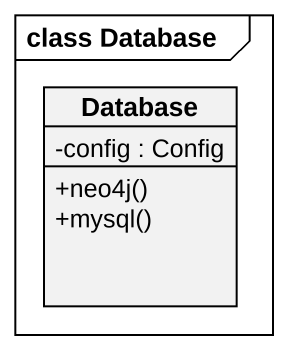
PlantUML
@startuml
mainframe class Database
hide circle
hide empty members
skinparam classAttributeIconSize 0
class "Database" as Database_ {
  -config : Config
  +neo4j()
  +mysql()
}
@enduml
